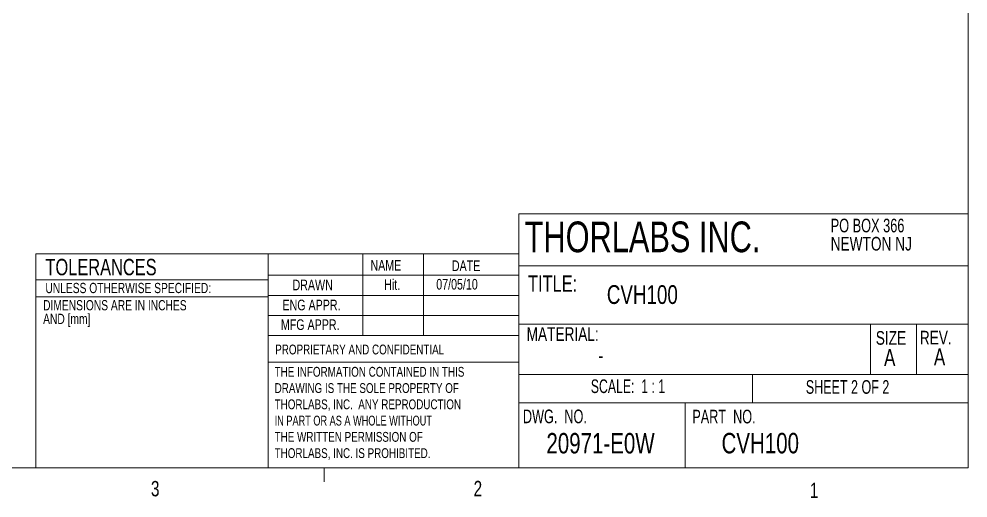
# Model space of a CAD drawing. Header units: inches. Extents: x 0 to 10.3, y -0.2 to 16.8.
# Drawn here: x 4.5 to 10.3, y -0.18 to 2.74 of the extents above; entities that cross this region are included whole.
import ezdxf

# ---------------------------------------------------------------- set-up
doc = ezdxf.new("R2010")
doc.units = ezdxf.units.IN
doc.header["$MEASUREMENT"] = 0
doc.styles.add('SLDTEXTSTYLE1', font='TXT', dxfattribs={"width": 0.75})
doc.styles.add('SLDTEXTSTYLE2', font='TXT', dxfattribs={"width": 0.694444})
doc.styles.add('SLDTEXTSTYLE4', font='TXT', dxfattribs={"width": 0.6875})
doc.styles.add('SLDTEXTSTYLE5', font='TXT', dxfattribs={"width": 0.698276})
doc.styles.add('SLDTEXTSTYLE7', font='TXT', dxfattribs={"width": 0.7})
doc.styles.add('SLDTEXTSTYLE9', font='TXT', dxfattribs={"width": 0.673077})

# ---------------------------------------------------------------- blocks, each defined once
blk = doc.blocks.new('SW_NOTE_10')
at = {"color": 0, "linetype": 'Continuous', "lineweight": 0, "char_height": 0.0625, "attachment_point": 1, "style": 'SLDTEXTSTYLE1'}
for s, insert in [('DIMENSIONS ARE IN INCHES', (0, 0.0806)), ('AND [mm]', (0, -0.0028))]:
    blk.add_mtext(s, dxfattribs=dict(at, insert=insert))
blk = doc.blocks.new('SW_NOTE_11')
at = {"color": 0, "linetype": 'Continuous', "lineweight": 0, "char_height": 0.06, "attachment_point": 1}
for s, insert, style in [('THE INFORMATION CONTAINED IN THIS', (0, 0.0773), 'SLDTEXTSTYLE1'), ('DRAWING IS THE SOLE PROPERTY OF', (0, -0.022), 'SLDTEXTSTYLE1'), ('THORLABS, INC.  ANY REPRODUCTION', (0, -0.1214), 'SLDTEXTSTYLE1'), ('IN PART OR AS A WHOLE WITHOUT', (0, -0.2208), 'SLDTEXTSTYLE5'), ('THE WRITTEN PERMISSION OF', (0, -0.3201), 'SLDTEXTSTYLE1'), ('THORLABS, INC. IS PROHIBITED.', (0, -0.4195), 'SLDTEXTSTYLE1')]:
    blk.add_mtext(s, dxfattribs=dict(at, insert=insert, style=style))
blk = doc.blocks.new('SW_NOTE_12')
at = {"color": 0, "linetype": 'Continuous', "lineweight": 0, "char_height": 0.08333, "attachment_point": 1}
for s, insert, style in [('PO BOX 366', (0, 0.1074), 'SLDTEXTSTYLE7'), ('NEWTON NJ', (0, -0.0037), 'SLDTEXTSTYLE1')]:
    blk.add_mtext(s, dxfattribs=dict(at, insert=insert, style=style))

msp = doc.modelspace()

# ---------------------------------------------------------------- linework, layer by layer
at = {"color": 7, "linetype": 'Continuous', "lineweight": 0}
for p, q in [((10.3, 0), (10.3, 7.8)), ((10.3, 1.5517), (10.3, 1.57774)), ((7.55328, 1.5517), (7.55328, 0)), ((7.55328, 1.5517), (10.3, 1.5517)), ((7.55328, 1.30678), (4.59845, 1.30678)), ((4.59845, 1.30678), (4.59845, 0)), ((6.01925, 0), (6.01925, 1.30678)), ((6.59949, 1.30678), (6.59949, 0.80895)), ((6.96902, 1.30678), (6.96902, 0.80895)), ((7.55328, 1.23474), (10.3, 1.23474)), ((7.55328, 1.17591), (6.01925, 1.17591)), ((4.59845, 1.14797), (6.01925, 1.14797)), ((7.55328, 1.05359), (6.01925, 1.05359)), ((4.59845, 1.04362), (6.01925, 1.04362)), ((7.55328, 0.93127), (6.01925, 0.93127)), ((7.55328, 0.87809), (10.3, 0.87809)), ((9.70253, 0.87809), (9.70253, 0.56933)), ((9.98531, 0.87732), (9.98531, 0.56933)), ((7.55328, 0.80895), (6.01925, 0.80895)), ((6.01925, 0.6461), (7.55328, 0.6461)), ((7.55328, 0.56933), (10.3, 0.56933)), ((8.98147, 0.56933), (8.98147, 0.39696)), ((7.55328, 0.39696), (10.3, 0.39696)), ((8.57013, 0.39696), (8.57013, 0)), ((10.3, 0), (0, 0)), ((6.36225, 0), (6.36225, -0.0848))]:
    msp.add_line(p, q, dxfattribs=at)

# ---------------------------------------------------------------- block references
for name, p in [('SW_NOTE_12', (9.46004, 1.4144)), ('SW_NOTE_10', (4.6431, 0.94389)), ('SW_NOTE_11', (6.05924, 0.53914))]:
    msp.add_blockref(name, p, dxfattribs=at)

# ---------------------------------------------------------------- texts
for s, insert, char_height, attachment_point, style in [('THORLABS INC.', (7.58832, 1.50465), 0.1875, 1, 'SLDTEXTSTYLE1'), ('TOLERANCES', (4.6573, 1.27625), 0.1, 1, 'SLDTEXTSTYLE1'), ('NAME', (6.64534, 1.2695), 0.065, 1, 'SLDTEXTSTYLE1'), ('DATE', (7.14323, 1.26696), 0.065, 1, 'SLDTEXTSTYLE1'), ('TITLE:', (7.60868, 1.17528), 0.1, 1, 'SLDTEXTSTYLE1'), ('UNLESS OTHERWISE SPECIFIED:', (4.65702, 1.1297), 0.0625, 1, 'SLDTEXTSTYLE1'), ('DRAWN', (6.16864, 1.14934), 0.065, 1, 'SLDTEXTSTYLE1'), ('Hit.', (6.72929, 1.15213), 0.065, 1, 'SLDTEXTSTYLE1'), ('07/05/10', (7.04763, 1.15382), 0.065, 1, 'SLDTEXTSTYLE1'), ('CVH100', (8.09079, 1.11565), 0.114583, 1, 'SLDTEXTSTYLE1'), ('ENG APPR.', (6.10704, 1.02708), 0.065, 1, 'SLDTEXTSTYLE1'), ('MFG APPR.', (6.09738, 0.90699), 0.065, 1, 'SLDTEXTSTYLE1'), ('MATERIAL:', (7.60025, 0.85888), 0.083333, 1, 'SLDTEXTSTYLE1'), ('SIZE', (9.73584, 0.8352), 0.083333, 1, 'SLDTEXTSTYLE1'), ('REV.', (10.00517, 0.8368), 0.083333, 1, 'SLDTEXTSTYLE1'), ('PROPRIETARY AND CONFIDENTIAL', (6.06278, 0.75266), 0.06, 1, 'SLDTEXTSTYLE1'), ('A', (9.7863, 0.72559), 0.10417, 1, 'SLDTEXTSTYLE1'), ('A', (10.12605, 0.72946), 0.10417, 2, 'SLDTEXTSTYLE1'), ('-', (8.03924, 0.73189), 0.09, 1, 'SLDTEXTSTYLE1'), ('SCALE:  1 : 1', (7.99285, 0.53988), 0.0833333, 1, 'SLDTEXTSTYLE9'), ('SHEET 2 OF 2', (9.3079, 0.53548), 0.0833333, 1, 'SLDTEXTSTYLE4'), ('DWG.  NO.', (7.57771, 0.35573), 0.083333, 1, 'SLDTEXTSTYLE2'), ('PART  NO.', (8.6139, 0.35464), 0.083333, 1, 'SLDTEXTSTYLE2'), ('20971-E0W', (8.05236, 0.21263), 0.125, 2, 'SLDTEXTSTYLE1'), ('CVH100', (9.02934, 0.21319), 0.125, 2, 'SLDTEXTSTYLE1'), ('3', (5.30252, -0.08045), 0.09375, 1, 'SLDTEXTSTYLE1'), ('2', (7.27605, -0.07963), 0.09375, 1, 'SLDTEXTSTYLE1'), ('1', (9.33207, -0.0907), 0.09375, 1, 'SLDTEXTSTYLE1')]:
    msp.add_mtext(s, dxfattribs=dict(at, insert=insert, char_height=char_height, attachment_point=attachment_point, style=style))

doc.saveas('drawing.dxf')
